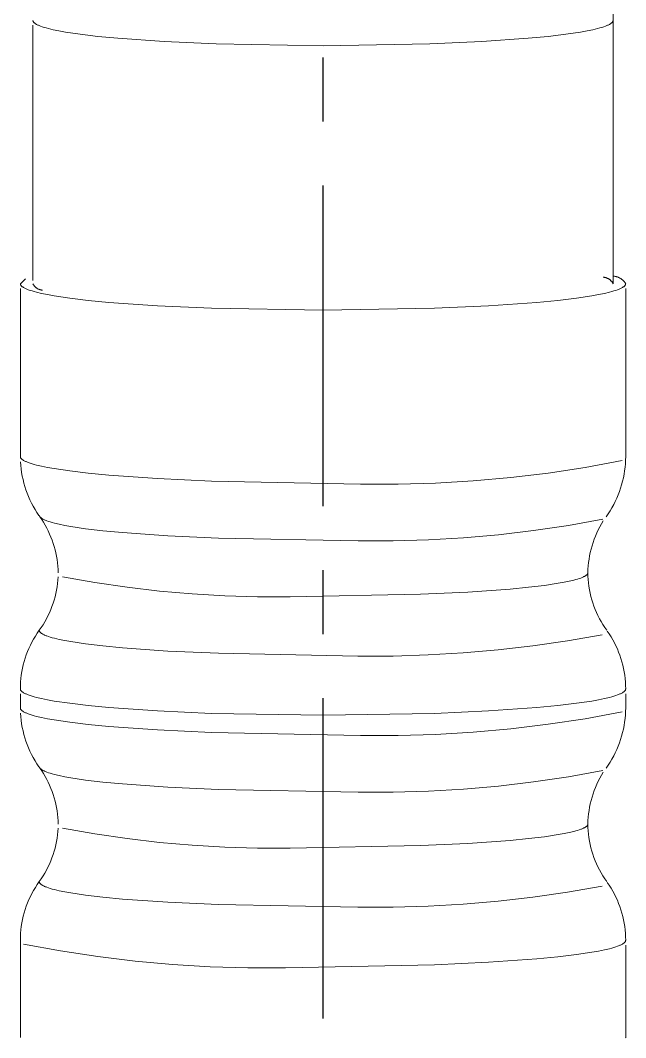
# Model space of a CAD drawing. Header units: millimetres. Extents: x 1261 to 1854, y -639 to -219.
# Drawn here: x 1703.71 to 1715.71, y -562.7 to -542.53 of the extents above; entities that cross this region are included whole.
import ezdxf

# ---------------------------------------------------------------- set-up
doc = ezdxf.new("R2010")
doc.units = ezdxf.units.MM
doc.header["$LTSCALE"] = 0.1
doc.linetypes.add('CENTERX2', pattern=[101.6, 63.5, -12.7, 12.7, -12.7])
doc.layers.get('0').update_dxf_attribs({"lineweight": 13})
doc.layers.add('CENTER', color=1, linetype='CENTERX2')

msp = doc.modelspace()

# ---------------------------------------------------------------- linework, layer by layer
for p, q in [((1715.437, -541.327), (1715.458, -542.535)), ((1703.958, -542.535), (1703.958, -542.541)), ((1703.958, -542.541), (1703.959, -542.547)), ((1703.959, -542.547), (1703.961, -542.552)), ((1703.961, -542.552), (1703.963, -542.558)), ((1703.963, -542.558), (1703.967, -542.563)), ((1703.967, -542.563), (1703.971, -542.569)), ((1703.971, -542.569), (1703.975, -542.575)), ((1715.44, -542.575), (1715.445, -542.569)), ((1715.445, -542.569), (1715.449, -542.563)), ((1715.449, -542.563), (1715.452, -542.558)), ((1715.452, -542.558), (1715.454, -542.552)), ((1715.454, -542.552), (1715.456, -542.547)), ((1715.456, -542.547), (1715.457, -542.541)), ((1715.457, -542.541), (1715.458, -542.535)), ((1715.458, -547.753), (1715.458, -542.535)), ((1703.958, -542.626), (1703.958, -547.689)), ((1703.975, -542.575), (1703.981, -542.58)), ((1703.981, -542.58), (1703.987, -542.586)), ((1703.987, -542.586), (1703.994, -542.592)), ((1703.994, -542.592), (1704.002, -542.598)), ((1704.002, -542.598), (1704.011, -542.603)), ((1704.011, -542.603), (1704.02, -542.609)), ((1704.02, -542.609), (1704.031, -542.615)), ((1704.031, -542.615), (1704.042, -542.621)), ((1704.042, -542.621), (1704.054, -542.627)), ((1704.054, -542.627), (1704.066, -542.632)), ((1704.066, -542.632), (1704.08, -542.638)), ((1704.08, -542.638), (1704.095, -542.644)), ((1704.095, -542.644), (1704.11, -542.65)), ((1704.11, -542.65), (1704.143, -542.662)), ((1704.143, -542.662), (1704.18, -542.673)), ((1704.18, -542.673), (1704.22, -542.685)), ((1704.22, -542.685), (1704.263, -542.697)), ((1704.263, -542.697), (1704.361, -542.72)), ((1704.361, -542.72), (1704.474, -542.743)), ((1704.474, -542.743), (1704.6, -542.766)), ((1704.6, -542.766), (1704.895, -542.81)), ((1714.52, -542.81), (1714.815, -542.766)), ((1714.815, -542.766), (1714.942, -542.743)), ((1714.942, -542.743), (1715.054, -542.72)), ((1715.054, -542.72), (1715.152, -542.697)), ((1715.152, -542.697), (1715.196, -542.685)), ((1715.196, -542.685), (1715.236, -542.673)), ((1715.236, -542.673), (1715.272, -542.662)), ((1715.272, -542.662), (1715.306, -542.65)), ((1715.306, -542.65), (1715.321, -542.644)), ((1715.321, -542.644), (1715.335, -542.638)), ((1715.335, -542.638), (1715.349, -542.632)), ((1715.349, -542.632), (1715.362, -542.627)), ((1715.362, -542.627), (1715.374, -542.621)), ((1715.374, -542.621), (1715.385, -542.615)), ((1715.385, -542.615), (1715.395, -542.609)), ((1715.395, -542.609), (1715.405, -542.603)), ((1715.405, -542.603), (1715.413, -542.598)), ((1715.413, -542.598), (1715.421, -542.592)), ((1715.421, -542.592), (1715.428, -542.586)), ((1715.428, -542.586), (1715.434, -542.58)), ((1715.434, -542.58), (1715.44, -542.575)), ((1704.895, -542.81), (1705.244, -542.851)), ((1705.244, -542.851), (1705.642, -542.89)), ((1705.642, -542.89), (1706.561, -542.955)), ((1706.561, -542.955), (1707.591, -543.001)), ((1711.824, -543.001), (1712.854, -542.955)), ((1712.854, -542.955), (1713.774, -542.89)), ((1713.774, -542.89), (1714.172, -542.851)), ((1714.172, -542.851), (1714.52, -542.81)), ((1707.591, -543.001), (1709.708, -543.037)), ((1709.708, -543.037), (1711.824, -543.001)), ((1715.468, -547.604), (1715.458, -547.604)), ((1715.478, -547.605), (1715.468, -547.604)), ((1715.488, -547.606), (1715.478, -547.605)), ((1715.498, -547.608), (1715.488, -547.606)), ((1715.508, -547.61), (1715.498, -547.608)), ((1715.518, -547.612), (1715.508, -547.61)), ((1715.528, -547.614), (1715.518, -547.612)), ((1715.537, -547.617), (1715.528, -547.614)), ((1703.808, -547.658), (1703.708, -547.753)), ((1703.708, -547.753), (1703.708, -547.759)), ((1703.708, -547.759), (1703.709, -547.765)), ((1703.709, -547.765), (1703.711, -547.771)), ((1703.711, -547.771), (1703.714, -547.776)), ((1703.714, -547.776), (1703.717, -547.782)), ((1703.717, -547.782), (1703.721, -547.788)), ((1703.721, -547.788), (1703.726, -547.794)), ((1703.726, -547.794), (1703.732, -547.8)), ((1703.732, -547.8), (1703.739, -547.806)), ((1703.739, -547.806), (1703.746, -547.812)), ((1703.746, -547.812), (1703.754, -547.818)), ((1703.961, -547.76), (1703.958, -547.753)), ((1703.965, -547.767), (1703.961, -547.76)), ((1703.97, -547.774), (1703.965, -547.767)), ((1703.974, -547.781), (1703.97, -547.774)), ((1703.979, -547.788), (1703.974, -547.781)), ((1703.984, -547.794), (1703.979, -547.788)), ((1703.989, -547.8), (1703.984, -547.794)), ((1703.994, -547.806), (1703.989, -547.8)), ((1704, -547.812), (1703.994, -547.806)), ((1704.005, -547.818), (1704, -547.812)), ((1715.265, -547.625), (1715.273, -547.625)), ((1715.273, -547.625), (1715.281, -547.626)), ((1715.281, -547.626), (1715.289, -547.628)), ((1715.289, -547.628), (1715.297, -547.629)), ((1715.297, -547.629), (1715.305, -547.631)), ((1715.305, -547.631), (1715.313, -547.633)), ((1715.313, -547.633), (1715.321, -547.635)), ((1715.321, -547.635), (1715.328, -547.638)), ((1715.328, -547.638), (1715.336, -547.641)), ((1715.336, -547.641), (1715.343, -547.644)), ((1715.343, -547.644), (1715.351, -547.647)), ((1715.351, -547.647), (1715.358, -547.651)), ((1715.358, -547.651), (1715.365, -547.655)), ((1715.365, -547.655), (1715.372, -547.659)), ((1715.372, -547.659), (1715.379, -547.663)), ((1715.379, -547.663), (1715.385, -547.668)), ((1715.385, -547.668), (1715.392, -547.673)), ((1715.392, -547.673), (1715.398, -547.678)), ((1715.398, -547.678), (1715.404, -547.683)), ((1715.404, -547.683), (1715.41, -547.688)), ((1715.41, -547.688), (1715.416, -547.694)), ((1715.416, -547.694), (1715.421, -547.7)), ((1715.421, -547.7), (1715.427, -547.706)), ((1715.427, -547.706), (1715.432, -547.712)), ((1715.432, -547.712), (1715.437, -547.719)), ((1715.437, -547.719), (1715.441, -547.725)), ((1715.441, -547.725), (1715.446, -547.732)), ((1715.446, -547.732), (1715.45, -547.739)), ((1715.45, -547.739), (1715.454, -547.746)), ((1715.454, -547.746), (1715.458, -547.753)), ((1715.547, -547.62), (1715.537, -547.617)), ((1715.557, -547.624), (1715.547, -547.62)), ((1715.566, -547.628), (1715.557, -547.624)), ((1715.575, -547.632), (1715.566, -547.628)), ((1715.584, -547.636), (1715.575, -547.632)), ((1715.593, -547.641), (1715.584, -547.636)), ((1715.602, -547.646), (1715.593, -547.641)), ((1715.611, -547.651), (1715.602, -547.646)), ((1715.619, -547.657), (1715.611, -547.651)), ((1715.627, -547.663), (1715.619, -547.657)), ((1715.635, -547.669), (1715.627, -547.663)), ((1715.643, -547.675), (1715.635, -547.669)), ((1715.651, -547.682), (1715.643, -547.675)), ((1715.658, -547.689), (1715.651, -547.682)), ((1715.665, -547.696), (1715.658, -547.689)), ((1715.661, -547.818), (1715.669, -547.812)), ((1715.672, -547.704), (1715.665, -547.696)), ((1715.669, -547.812), (1715.677, -547.806)), ((1715.679, -547.712), (1715.672, -547.704)), ((1715.677, -547.806), (1715.683, -547.8)), ((1715.685, -547.719), (1715.679, -547.712)), ((1715.683, -547.8), (1715.689, -547.794)), ((1715.691, -547.728), (1715.685, -547.719)), ((1715.689, -547.794), (1715.694, -547.788)), ((1715.697, -547.736), (1715.691, -547.728)), ((1715.694, -547.788), (1715.698, -547.782)), ((1715.702, -547.744), (1715.697, -547.736)), ((1715.698, -547.782), (1715.702, -547.776)), ((1715.708, -547.753), (1715.702, -547.744)), ((1715.702, -547.776), (1715.704, -547.771)), ((1715.704, -547.771), (1715.706, -547.765)), ((1715.706, -547.765), (1715.707, -547.759)), ((1715.707, -547.759), (1715.708, -547.753)), ((1703.708, -551.179), (1703.708, -547.85)), ((1703.754, -547.818), (1703.763, -547.824)), ((1703.763, -547.824), (1703.773, -547.83)), ((1703.773, -547.83), (1703.784, -547.836)), ((1703.784, -547.836), (1703.795, -547.842)), ((1703.795, -547.842), (1703.808, -547.848)), ((1703.808, -547.848), (1703.821, -547.854)), ((1703.821, -547.854), (1703.835, -547.86)), ((1703.835, -547.86), (1703.85, -547.867)), ((1703.85, -547.867), (1703.866, -547.873)), ((1703.866, -547.873), (1703.901, -547.885)), ((1703.901, -547.885), (1703.939, -547.897)), ((1703.939, -547.897), (1703.981, -547.909)), ((1703.981, -547.909), (1704.027, -547.921)), ((1704.011, -547.823), (1704.005, -547.818)), ((1704.017, -547.829), (1704.011, -547.823)), ((1704.024, -547.834), (1704.017, -547.829)), ((1704.03, -547.838), (1704.024, -547.834)), ((1704.027, -547.921), (1704.129, -547.946)), ((1704.037, -547.843), (1704.03, -547.838)), ((1704.043, -547.847), (1704.037, -547.843)), ((1704.05, -547.852), (1704.043, -547.847)), ((1704.057, -547.855), (1704.05, -547.852)), ((1704.065, -547.859), (1704.057, -547.855)), ((1704.072, -547.862), (1704.065, -547.859)), ((1704.079, -547.866), (1704.072, -547.862)), ((1704.087, -547.868), (1704.079, -547.866)), ((1704.095, -547.871), (1704.087, -547.868)), ((1704.102, -547.873), (1704.095, -547.871)), ((1704.11, -547.875), (1704.102, -547.873)), ((1704.118, -547.877), (1704.11, -547.875)), ((1704.126, -547.879), (1704.118, -547.877)), ((1704.134, -547.88), (1704.126, -547.879)), ((1704.129, -547.946), (1704.246, -547.97)), ((1704.142, -547.881), (1704.134, -547.88)), ((1704.15, -547.882), (1704.142, -547.881)), ((1704.246, -547.97), (1704.378, -547.993)), ((1704.378, -547.993), (1704.686, -548.039)), ((1714.73, -548.039), (1715.037, -547.993)), ((1715.037, -547.993), (1715.169, -547.97)), ((1715.169, -547.97), (1715.286, -547.946)), ((1715.286, -547.946), (1715.389, -547.921)), ((1715.389, -547.921), (1715.434, -547.909)), ((1715.434, -547.909), (1715.476, -547.897)), ((1715.476, -547.897), (1715.514, -547.885)), ((1715.514, -547.885), (1715.549, -547.873)), ((1715.549, -547.873), (1715.565, -547.867)), ((1715.565, -547.867), (1715.58, -547.86)), ((1715.58, -547.86), (1715.594, -547.854)), ((1715.594, -547.854), (1715.608, -547.848)), ((1715.608, -547.848), (1715.62, -547.842)), ((1715.62, -547.842), (1715.632, -547.836)), ((1715.632, -547.836), (1715.642, -547.83)), ((1715.642, -547.83), (1715.652, -547.824)), ((1715.652, -547.824), (1715.661, -547.818)), ((1715.708, -547.848), (1715.708, -551.179)), ((1704.686, -548.039), (1705.05, -548.083)), ((1705.05, -548.083), (1705.465, -548.123)), ((1705.465, -548.123), (1706.424, -548.191)), ((1706.424, -548.191), (1707.499, -548.239)), ((1711.916, -548.239), (1712.991, -548.191)), ((1712.991, -548.191), (1713.95, -548.123)), ((1713.95, -548.123), (1714.366, -548.083)), ((1714.366, -548.083), (1714.73, -548.039)), ((1707.499, -548.239), (1709.708, -548.276)), ((1709.708, -548.276), (1711.916, -548.239)), ((1703.708, -551.179), (1703.708, -551.185)), ((1703.708, -551.185), (1703.709, -551.19)), ((1703.709, -551.19), (1703.711, -551.196)), ((1703.711, -551.196), (1703.714, -551.202)), ((1703.714, -551.202), (1703.717, -551.208)), ((1703.717, -551.208), (1703.721, -551.214)), ((1703.721, -551.214), (1703.726, -551.22)), ((1703.726, -551.22), (1703.732, -551.226)), ((1703.732, -551.226), (1703.739, -551.232)), ((1703.739, -551.232), (1703.746, -551.238)), ((1703.746, -551.238), (1703.754, -551.244)), ((1703.754, -551.244), (1703.763, -551.25)), ((1715.706, -551.25), (1715.708, -551.179)), ((1703.71, -551.283), (1703.716, -551.354)), ((1703.716, -551.354), (1703.723, -551.425)), ((1703.723, -551.425), (1703.733, -551.495)), ((1703.763, -551.25), (1703.773, -551.256)), ((1703.773, -551.256), (1703.784, -551.262)), ((1703.784, -551.262), (1703.795, -551.268)), ((1703.795, -551.268), (1703.808, -551.274)), ((1703.808, -551.274), (1703.821, -551.28)), ((1703.821, -551.28), (1703.835, -551.286)), ((1703.835, -551.286), (1703.85, -551.292)), ((1703.85, -551.292), (1703.866, -551.298)), ((1703.866, -551.298), (1703.901, -551.311)), ((1703.901, -551.311), (1703.939, -551.323)), ((1703.939, -551.323), (1703.981, -551.335)), ((1703.981, -551.335), (1704.027, -551.347)), ((1704.027, -551.347), (1704.129, -551.371)), ((1704.129, -551.371), (1704.246, -551.395)), ((1704.246, -551.395), (1704.378, -551.419)), ((1704.378, -551.419), (1704.686, -551.465)), ((1714.169, -551.505), (1714.905, -551.393)), ((1714.905, -551.393), (1715.637, -551.259)), ((1715.687, -551.461), (1715.696, -551.391)), ((1715.696, -551.391), (1715.702, -551.32)), ((1715.702, -551.32), (1715.706, -551.25)), ((1703.733, -551.495), (1703.746, -551.565)), ((1703.746, -551.565), (1703.761, -551.635)), ((1703.761, -551.635), (1703.778, -551.704)), ((1704.686, -551.465), (1705.05, -551.508)), ((1705.05, -551.508), (1705.465, -551.549)), ((1705.465, -551.549), (1706.424, -551.617)), ((1706.424, -551.617), (1707.499, -551.665)), ((1712.686, -551.661), (1713.429, -551.594)), ((1713.429, -551.594), (1714.169, -551.505)), ((1715.647, -551.669), (1715.662, -551.6)), ((1715.662, -551.6), (1715.676, -551.531)), ((1715.676, -551.531), (1715.687, -551.461)), ((1703.778, -551.704), (1703.797, -551.772)), ((1703.797, -551.772), (1703.819, -551.84)), ((1703.819, -551.84), (1703.844, -551.907)), ((1707.499, -551.665), (1710.451, -551.726)), ((1710.451, -551.726), (1711.196, -551.727)), ((1711.196, -551.727), (1711.941, -551.705)), ((1711.941, -551.705), (1712.686, -551.661)), ((1715.585, -551.872), (1715.608, -551.805)), ((1715.608, -551.805), (1715.628, -551.737)), ((1715.628, -551.737), (1715.647, -551.669)), ((1703.844, -551.907), (1703.87, -551.972)), ((1703.87, -551.972), (1703.899, -552.037)), ((1703.899, -552.037), (1703.93, -552.101)), ((1715.502, -552.067), (1715.532, -552.003)), ((1715.532, -552.003), (1715.559, -551.938)), ((1715.559, -551.938), (1715.585, -551.872)), ((1703.93, -552.101), (1703.963, -552.164)), ((1703.963, -552.164), (1703.999, -552.226)), ((1703.999, -552.226), (1704.036, -552.286)), ((1715.4, -552.253), (1715.436, -552.193)), ((1715.436, -552.193), (1715.47, -552.131)), ((1715.47, -552.131), (1715.502, -552.067)), ((1704.036, -552.286), (1704.076, -552.345)), ((1704.083, -552.346), (1704.083, -552.34)), ((1704.084, -552.351), (1704.083, -552.346)), ((1704.086, -552.357), (1704.084, -552.351)), ((1704.088, -552.362), (1704.086, -552.357)), ((1704.091, -552.368), (1704.088, -552.362)), ((1704.095, -552.373), (1704.091, -552.368)), ((1704.094, -552.371), (1704.131, -552.425)), ((1704.1, -552.379), (1704.095, -552.373)), ((1704.105, -552.384), (1704.1, -552.379)), ((1704.112, -552.39), (1704.105, -552.384)), ((1704.119, -552.396), (1704.112, -552.39)), ((1704.126, -552.401), (1704.119, -552.396)), ((1704.135, -552.407), (1704.126, -552.401)), ((1704.131, -552.425), (1704.167, -552.481)), ((1704.144, -552.412), (1704.135, -552.407)), ((1704.154, -552.418), (1704.144, -552.412)), ((1704.165, -552.424), (1704.154, -552.418)), ((1704.177, -552.43), (1704.165, -552.424)), ((1704.189, -552.435), (1704.177, -552.43)), ((1704.202, -552.441), (1704.189, -552.435)), ((1704.217, -552.447), (1704.202, -552.441)), ((1704.232, -552.452), (1704.217, -552.447)), ((1704.264, -552.464), (1704.232, -552.452)), ((1715.257, -552.42), (1714.572, -552.544)), ((1715.322, -552.371), (1715.362, -552.313)), ((1715.362, -552.313), (1715.4, -552.253)), ((1704.167, -552.481), (1704.2, -552.538)), ((1704.2, -552.538), (1704.232, -552.596)), ((1704.232, -552.596), (1704.261, -552.654)), ((1704.261, -552.654), (1704.289, -552.714)), ((1704.3, -552.475), (1704.264, -552.464)), ((1704.339, -552.487), (1704.3, -552.475)), ((1704.382, -552.498), (1704.339, -552.487)), ((1704.478, -552.521), (1704.382, -552.498)), ((1704.587, -552.543), (1704.478, -552.521)), ((1704.711, -552.565), (1704.587, -552.543)), ((1705, -552.609), (1704.711, -552.565)), ((1705.341, -552.649), (1705, -552.609)), ((1705.73, -552.687), (1705.341, -552.649)), ((1713.883, -552.647), (1713.19, -552.729)), ((1714.572, -552.544), (1713.883, -552.647)), ((1715.136, -552.693), (1715.165, -552.632)), ((1715.165, -552.632), (1715.196, -552.572)), ((1715.196, -552.572), (1715.23, -552.512)), ((1715.23, -552.512), (1715.265, -552.455)), ((1704.289, -552.714), (1704.315, -552.775)), ((1704.315, -552.775), (1704.338, -552.836)), ((1704.338, -552.836), (1704.36, -552.899)), ((1706.63, -552.751), (1705.73, -552.687)), ((1707.637, -552.796), (1706.63, -552.751)), ((1710.403, -552.852), (1707.637, -552.796)), ((1711.101, -552.852), (1710.403, -552.852)), ((1711.798, -552.832), (1711.101, -552.852)), ((1712.495, -552.791), (1711.798, -552.832)), ((1713.19, -552.729), (1712.495, -552.791)), ((1715.061, -552.882), (1715.084, -552.818)), ((1715.084, -552.818), (1715.109, -552.755)), ((1715.109, -552.755), (1715.136, -552.693)), ((1704.36, -552.899), (1704.379, -552.962)), ((1704.379, -552.962), (1704.397, -553.025)), ((1704.397, -553.025), (1704.412, -553.089)), ((1715.006, -553.078), (1715.022, -553.012)), ((1715.022, -553.012), (1715.041, -552.947)), ((1715.041, -552.947), (1715.061, -552.882)), ((1704.412, -553.089), (1704.425, -553.154)), ((1704.425, -553.154), (1704.436, -553.219)), ((1704.436, -553.219), (1704.445, -553.284)), ((1714.972, -553.278), (1714.981, -553.211)), ((1714.981, -553.211), (1714.992, -553.144)), ((1714.992, -553.144), (1715.006, -553.078)), ((1704.445, -553.284), (1704.451, -553.35)), ((1704.451, -553.35), (1704.455, -553.416)), ((1704.455, -553.416), (1704.458, -553.482)), ((1714.958, -553.481), (1714.96, -553.413)), ((1714.96, -553.413), (1714.965, -553.346)), ((1714.965, -553.346), (1714.972, -553.278)), ((1704.451, -553.627), (1704.444, -553.694)), ((1704.455, -553.56), (1704.451, -553.627)), ((1705.183, -553.676), (1704.545, -553.565)), ((1714.589, -553.65), (1714.487, -553.671)), ((1714.679, -553.628), (1714.589, -553.65)), ((1714.718, -553.618), (1714.679, -553.628)), ((1714.755, -553.607), (1714.718, -553.618)), ((1714.789, -553.597), (1714.755, -553.607)), ((1714.819, -553.586), (1714.789, -553.597)), ((1714.833, -553.581), (1714.819, -553.586)), ((1714.846, -553.575), (1714.833, -553.581)), ((1714.858, -553.57), (1714.846, -553.575)), ((1714.87, -553.565), (1714.858, -553.57)), ((1714.881, -553.559), (1714.87, -553.565)), ((1714.891, -553.554), (1714.881, -553.559)), ((1714.901, -553.549), (1714.891, -553.554)), ((1714.909, -553.543), (1714.901, -553.549)), ((1714.917, -553.538), (1714.909, -553.543)), ((1714.924, -553.533), (1714.917, -553.538)), ((1714.931, -553.528), (1714.924, -553.533)), ((1714.937, -553.522), (1714.931, -553.528)), ((1714.942, -553.517), (1714.937, -553.522)), ((1714.946, -553.512), (1714.942, -553.517)), ((1714.95, -553.507), (1714.946, -553.512)), ((1714.953, -553.502), (1714.95, -553.507)), ((1714.955, -553.497), (1714.953, -553.502)), ((1714.957, -553.491), (1714.955, -553.497)), ((1714.958, -553.481), (1714.957, -553.486)), ((1714.957, -553.486), (1714.957, -553.491)), ((1714.96, -553.549), (1714.958, -553.481)), ((1714.964, -553.617), (1714.96, -553.549)), ((1714.97, -553.684), (1714.964, -553.617)), ((1704.424, -553.826), (1704.41, -553.892)), ((1704.435, -553.76), (1704.424, -553.826)), ((1704.444, -553.694), (1704.435, -553.76)), ((1705.825, -553.769), (1705.183, -553.676)), ((1706.469, -553.844), (1705.825, -553.769)), ((1707.116, -553.9), (1706.469, -553.844)), ((1712.581, -553.864), (1711.64, -553.907)), ((1713.42, -553.805), (1712.581, -553.864)), ((1713.784, -553.77), (1713.42, -553.805)), ((1714.102, -553.732), (1713.784, -553.77)), ((1714.371, -553.691), (1714.102, -553.732)), ((1714.487, -553.671), (1714.371, -553.691)), ((1714.979, -553.751), (1714.97, -553.684)), ((1714.99, -553.818), (1714.979, -553.751)), ((1715.004, -553.885), (1714.99, -553.818)), ((1704.377, -554.022), (1704.357, -554.086)), ((1704.395, -553.958), (1704.377, -554.022)), ((1704.41, -553.892), (1704.395, -553.958)), ((1707.764, -553.938), (1707.116, -553.9)), ((1708.412, -553.957), (1707.764, -553.938)), ((1709.06, -553.957), (1708.412, -553.957)), ((1711.64, -553.907), (1709.06, -553.957)), ((1715.019, -553.951), (1715.004, -553.885)), ((1715.037, -554.016), (1715.019, -553.951)), ((1715.057, -554.081), (1715.037, -554.016)), ((1704.31, -554.212), (1704.284, -554.274)), ((1704.334, -554.15), (1704.31, -554.212)), ((1704.357, -554.086), (1704.334, -554.15)), ((1715.079, -554.145), (1715.057, -554.081)), ((1715.104, -554.208), (1715.079, -554.145)), ((1715.13, -554.27), (1715.104, -554.208)), ((1704.192, -554.453), (1704.157, -554.511)), ((1704.225, -554.394), (1704.192, -554.453)), ((1704.255, -554.335), (1704.225, -554.394)), ((1704.284, -554.274), (1704.255, -554.335)), ((1715.159, -554.332), (1715.13, -554.27)), ((1715.19, -554.392), (1715.159, -554.332)), ((1715.222, -554.451), (1715.19, -554.392)), ((1715.257, -554.51), (1715.222, -554.451)), ((1704.043, -554.679), (1704.083, -554.622)), ((1704.121, -554.567), (1704.083, -554.622)), ((1704.083, -554.622), (1704.083, -554.628)), ((1704.083, -554.628), (1704.084, -554.633)), ((1704.084, -554.633), (1704.086, -554.639)), ((1704.086, -554.639), (1704.088, -554.644)), ((1704.088, -554.644), (1704.091, -554.65)), ((1704.091, -554.65), (1704.095, -554.655)), ((1704.095, -554.655), (1704.1, -554.661)), ((1704.1, -554.661), (1704.105, -554.666)), ((1704.105, -554.666), (1704.112, -554.672)), ((1704.157, -554.511), (1704.121, -554.567)), ((1715.294, -554.567), (1715.257, -554.51)), ((1715.333, -554.622), (1715.294, -554.567)), ((1715.344, -554.637), (1715.382, -554.694)), ((1703.906, -554.918), (1703.938, -554.856)), ((1703.938, -554.856), (1703.971, -554.796)), ((1703.971, -554.796), (1704.006, -554.737)), ((1704.006, -554.737), (1704.043, -554.679)), ((1704.112, -554.672), (1704.119, -554.677)), ((1704.119, -554.677), (1704.126, -554.683)), ((1704.126, -554.683), (1704.135, -554.689)), ((1704.135, -554.689), (1704.144, -554.694)), ((1704.144, -554.694), (1704.154, -554.7)), ((1704.154, -554.7), (1704.165, -554.706)), ((1704.165, -554.706), (1704.177, -554.711)), ((1704.177, -554.711), (1704.189, -554.717)), ((1704.189, -554.717), (1704.202, -554.723)), ((1704.202, -554.723), (1704.217, -554.729)), ((1704.217, -554.729), (1704.232, -554.734)), ((1704.232, -554.734), (1704.264, -554.746)), ((1704.264, -554.746), (1704.3, -554.757)), ((1704.3, -554.757), (1704.339, -554.769)), ((1704.339, -554.769), (1704.382, -554.78)), ((1704.382, -554.78), (1704.478, -554.803)), ((1704.478, -554.803), (1704.587, -554.825)), ((1704.587, -554.825), (1704.711, -554.847)), ((1704.711, -554.847), (1705, -554.891)), ((1713.868, -554.931), (1714.555, -554.831)), ((1714.555, -554.831), (1715.239, -554.711)), ((1715.382, -554.694), (1715.418, -554.751)), ((1715.418, -554.751), (1715.452, -554.81)), ((1715.452, -554.81), (1715.485, -554.869)), ((1715.485, -554.869), (1715.515, -554.93)), ((1703.826, -555.108), (1703.851, -555.044)), ((1703.851, -555.044), (1703.877, -554.98)), ((1703.877, -554.98), (1703.906, -554.918)), ((1705, -554.891), (1705.341, -554.931)), ((1705.341, -554.931), (1705.73, -554.969)), ((1705.73, -554.969), (1706.63, -555.033)), ((1706.63, -555.033), (1707.637, -555.078)), ((1711.791, -555.111), (1712.485, -555.071)), ((1712.485, -555.071), (1713.178, -555.011)), ((1713.178, -555.011), (1713.868, -554.931)), ((1715.515, -554.93), (1715.543, -554.992)), ((1715.543, -554.992), (1715.569, -555.055)), ((1715.569, -555.055), (1715.593, -555.118)), ((1703.766, -555.306), (1703.784, -555.239)), ((1703.784, -555.239), (1703.804, -555.173)), ((1703.804, -555.173), (1703.826, -555.108)), ((1707.637, -555.078), (1710.401, -555.132)), ((1710.401, -555.132), (1711.096, -555.132)), ((1711.096, -555.132), (1711.791, -555.111)), ((1715.593, -555.118), (1715.614, -555.182)), ((1715.614, -555.182), (1715.634, -555.247)), ((1715.634, -555.247), (1715.651, -555.313)), ((1703.727, -555.509), (1703.738, -555.441)), ((1703.738, -555.441), (1703.751, -555.373)), ((1703.751, -555.373), (1703.766, -555.306)), ((1715.651, -555.313), (1715.666, -555.379)), ((1715.666, -555.379), (1715.679, -555.446)), ((1715.679, -555.446), (1715.689, -555.513)), ((1703.709, -555.715), (1703.712, -555.646)), ((1703.712, -555.646), (1703.718, -555.577)), ((1703.718, -555.577), (1703.727, -555.509)), ((1715.689, -555.513), (1715.697, -555.58)), ((1715.697, -555.58), (1715.703, -555.648)), ((1715.703, -555.648), (1715.707, -555.716)), ((1703.708, -555.784), (1703.709, -555.715)), ((1703.708, -555.784), (1703.708, -555.79)), ((1703.708, -555.79), (1703.709, -555.795)), ((1703.708, -556.16), (1703.708, -555.879)), ((1703.709, -555.795), (1703.711, -555.801)), ((1703.711, -555.801), (1703.714, -555.807)), ((1703.714, -555.807), (1703.717, -555.813)), ((1703.717, -555.813), (1703.721, -555.819)), ((1703.721, -555.819), (1703.726, -555.825)), ((1703.726, -555.825), (1703.732, -555.831)), ((1703.732, -555.831), (1703.739, -555.837)), ((1703.739, -555.837), (1703.746, -555.843)), ((1703.746, -555.843), (1703.754, -555.849)), ((1703.754, -555.849), (1703.763, -555.855)), ((1703.763, -555.855), (1703.773, -555.861)), ((1703.773, -555.861), (1703.784, -555.867)), ((1703.784, -555.867), (1703.795, -555.873)), ((1703.795, -555.873), (1703.808, -555.879)), ((1703.808, -555.879), (1703.821, -555.885)), ((1715.594, -555.885), (1715.608, -555.879)), ((1715.608, -555.879), (1715.62, -555.873)), ((1715.62, -555.873), (1715.632, -555.867)), ((1715.632, -555.867), (1715.642, -555.861)), ((1715.642, -555.861), (1715.652, -555.855)), ((1715.652, -555.855), (1715.661, -555.849)), ((1715.661, -555.849), (1715.669, -555.843)), ((1715.669, -555.843), (1715.677, -555.837)), ((1715.677, -555.837), (1715.683, -555.831)), ((1715.683, -555.831), (1715.689, -555.825)), ((1715.689, -555.825), (1715.694, -555.819)), ((1715.694, -555.819), (1715.698, -555.813)), ((1715.698, -555.813), (1715.702, -555.807)), ((1715.702, -555.807), (1715.704, -555.801)), ((1715.704, -555.801), (1715.706, -555.795)), ((1715.706, -555.795), (1715.707, -555.79)), ((1715.707, -555.716), (1715.708, -555.784)), ((1715.707, -555.79), (1715.708, -555.784)), ((1715.708, -555.879), (1715.708, -556.16)), ((1703.821, -555.885), (1703.835, -555.891)), ((1703.835, -555.891), (1703.85, -555.897)), ((1703.85, -555.897), (1703.866, -555.903)), ((1703.866, -555.903), (1703.901, -555.915)), ((1703.901, -555.915), (1703.939, -555.928)), ((1703.939, -555.928), (1703.981, -555.94)), ((1703.981, -555.94), (1704.027, -555.952)), ((1704.027, -555.952), (1704.129, -555.976)), ((1704.129, -555.976), (1704.246, -556)), ((1704.246, -556), (1704.378, -556.024)), ((1704.378, -556.024), (1704.686, -556.07)), ((1704.686, -556.07), (1705.05, -556.113)), ((1714.366, -556.113), (1714.73, -556.07)), ((1714.73, -556.07), (1715.037, -556.024)), ((1715.037, -556.024), (1715.169, -556)), ((1715.169, -556), (1715.286, -555.976)), ((1715.286, -555.976), (1715.389, -555.952)), ((1715.389, -555.952), (1715.434, -555.94)), ((1715.434, -555.94), (1715.476, -555.928)), ((1715.476, -555.928), (1715.514, -555.915)), ((1715.514, -555.915), (1715.549, -555.903)), ((1715.549, -555.903), (1715.565, -555.897)), ((1715.565, -555.897), (1715.58, -555.891)), ((1715.58, -555.891), (1715.594, -555.885)), ((1703.708, -556.16), (1703.708, -556.166)), ((1703.708, -556.166), (1703.709, -556.171)), ((1703.709, -556.171), (1703.711, -556.177)), ((1703.71, -556.264), (1703.716, -556.335)), ((1703.711, -556.177), (1703.714, -556.183)), ((1703.714, -556.183), (1703.717, -556.189)), ((1703.717, -556.189), (1703.721, -556.195)), ((1703.721, -556.195), (1703.726, -556.201)), ((1703.726, -556.201), (1703.732, -556.207)), ((1703.732, -556.207), (1703.739, -556.213)), ((1703.739, -556.213), (1703.746, -556.219)), ((1703.746, -556.219), (1703.754, -556.225)), ((1703.754, -556.225), (1703.763, -556.231)), ((1703.763, -556.231), (1703.773, -556.237)), ((1703.773, -556.237), (1703.784, -556.243)), ((1703.784, -556.243), (1703.795, -556.249)), ((1703.795, -556.249), (1703.808, -556.255)), ((1703.808, -556.255), (1703.821, -556.261)), ((1703.821, -556.261), (1703.835, -556.267)), ((1703.835, -556.267), (1703.85, -556.273)), ((1703.85, -556.273), (1703.866, -556.279)), ((1703.866, -556.279), (1703.901, -556.291)), ((1705.05, -556.113), (1705.465, -556.153)), ((1705.465, -556.153), (1706.424, -556.221)), ((1706.424, -556.221), (1707.499, -556.27)), ((1707.499, -556.27), (1709.708, -556.307)), ((1709.708, -556.307), (1711.916, -556.27)), ((1711.916, -556.27), (1712.991, -556.221)), ((1712.991, -556.221), (1713.95, -556.153)), ((1713.95, -556.153), (1714.366, -556.113)), ((1714.905, -556.374), (1715.637, -556.24)), ((1715.702, -556.301), (1715.706, -556.231)), ((1715.706, -556.231), (1715.708, -556.16)), ((1703.716, -556.335), (1703.723, -556.406)), ((1703.723, -556.406), (1703.733, -556.476)), ((1703.733, -556.476), (1703.746, -556.546)), ((1703.901, -556.291), (1703.939, -556.304)), ((1703.939, -556.304), (1703.981, -556.316)), ((1703.981, -556.316), (1704.027, -556.328)), ((1704.027, -556.328), (1704.129, -556.352)), ((1704.129, -556.352), (1704.246, -556.376)), ((1704.246, -556.376), (1704.378, -556.4)), ((1704.378, -556.4), (1704.686, -556.446)), ((1704.686, -556.446), (1705.05, -556.489)), ((1713.429, -556.575), (1714.169, -556.486)), ((1714.169, -556.486), (1714.905, -556.374)), ((1715.676, -556.512), (1715.687, -556.442)), ((1715.687, -556.442), (1715.696, -556.372)), ((1715.696, -556.372), (1715.702, -556.301)), ((1703.746, -556.546), (1703.761, -556.616)), ((1703.761, -556.616), (1703.778, -556.685)), ((1703.778, -556.685), (1703.797, -556.753)), ((1705.05, -556.489), (1705.465, -556.53)), ((1705.465, -556.53), (1706.424, -556.597)), ((1706.424, -556.597), (1707.499, -556.646)), ((1707.499, -556.646), (1710.451, -556.706)), ((1711.196, -556.708), (1711.941, -556.686)), ((1711.941, -556.686), (1712.686, -556.642)), ((1712.686, -556.642), (1713.429, -556.575)), ((1715.628, -556.718), (1715.647, -556.65)), ((1715.647, -556.65), (1715.662, -556.581)), ((1715.662, -556.581), (1715.676, -556.512)), ((1703.797, -556.753), (1703.819, -556.821)), ((1703.819, -556.821), (1703.844, -556.887)), ((1703.844, -556.887), (1703.87, -556.953)), ((1710.451, -556.706), (1711.196, -556.708)), ((1715.559, -556.919), (1715.585, -556.853)), ((1715.585, -556.853), (1715.608, -556.786)), ((1715.608, -556.786), (1715.628, -556.718)), ((1703.87, -556.953), (1703.899, -557.018)), ((1703.899, -557.018), (1703.93, -557.082)), ((1703.93, -557.082), (1703.963, -557.145)), ((1715.47, -557.112), (1715.502, -557.048)), ((1715.502, -557.048), (1715.532, -556.984)), ((1715.532, -556.984), (1715.559, -556.919)), ((1703.963, -557.145), (1703.999, -557.207)), ((1703.999, -557.207), (1704.036, -557.267)), ((1704.036, -557.267), (1704.076, -557.326)), ((1715.362, -557.294), (1715.4, -557.234)), ((1715.4, -557.234), (1715.436, -557.174)), ((1715.436, -557.174), (1715.47, -557.112)), ((1704.083, -557.327), (1704.083, -557.321)), ((1704.084, -557.332), (1704.083, -557.327)), ((1704.086, -557.338), (1704.084, -557.332)), ((1704.088, -557.343), (1704.086, -557.338)), ((1704.091, -557.349), (1704.088, -557.343)), ((1704.095, -557.354), (1704.091, -557.349)), ((1704.094, -557.352), (1704.131, -557.406)), ((1704.1, -557.36), (1704.095, -557.354)), ((1704.105, -557.365), (1704.1, -557.36)), ((1704.112, -557.371), (1704.105, -557.365)), ((1704.119, -557.377), (1704.112, -557.371)), ((1704.126, -557.382), (1704.119, -557.377)), ((1704.135, -557.388), (1704.126, -557.382)), ((1704.131, -557.406), (1704.167, -557.462)), ((1704.144, -557.393), (1704.135, -557.388)), ((1704.154, -557.399), (1704.144, -557.393)), ((1704.165, -557.405), (1704.154, -557.399)), ((1704.177, -557.41), (1704.165, -557.405)), ((1704.167, -557.462), (1704.2, -557.519)), ((1704.189, -557.416), (1704.177, -557.41)), ((1704.202, -557.422), (1704.189, -557.416)), ((1704.217, -557.428), (1704.202, -557.422)), ((1704.232, -557.433), (1704.217, -557.428)), ((1704.264, -557.445), (1704.232, -557.433)), ((1704.3, -557.456), (1704.264, -557.445)), ((1704.339, -557.468), (1704.3, -557.456)), ((1704.382, -557.479), (1704.339, -557.468)), ((1704.478, -557.502), (1704.382, -557.479)), ((1715.257, -557.401), (1714.572, -557.525)), ((1715.196, -557.552), (1715.23, -557.493)), ((1715.23, -557.493), (1715.265, -557.436)), ((1715.322, -557.352), (1715.362, -557.294)), ((1704.2, -557.519), (1704.232, -557.577)), ((1704.232, -557.577), (1704.261, -557.635)), ((1704.261, -557.635), (1704.289, -557.695)), ((1704.289, -557.695), (1704.315, -557.756)), ((1704.587, -557.524), (1704.478, -557.502)), ((1704.711, -557.546), (1704.587, -557.524)), ((1705, -557.59), (1704.711, -557.546)), ((1705.341, -557.63), (1705, -557.59)), ((1705.73, -557.668), (1705.341, -557.63)), ((1706.63, -557.732), (1705.73, -557.668)), ((1713.883, -557.628), (1713.19, -557.71)), ((1714.572, -557.525), (1713.883, -557.628)), ((1715.109, -557.736), (1715.136, -557.674)), ((1715.136, -557.674), (1715.165, -557.613)), ((1715.165, -557.613), (1715.196, -557.552)), ((1704.315, -557.756), (1704.338, -557.817)), ((1704.338, -557.817), (1704.36, -557.88)), ((1704.36, -557.88), (1704.379, -557.943)), ((1707.637, -557.777), (1706.63, -557.732)), ((1710.403, -557.833), (1707.637, -557.777)), ((1711.101, -557.833), (1710.403, -557.833)), ((1711.798, -557.813), (1711.101, -557.833)), ((1712.495, -557.772), (1711.798, -557.813)), ((1713.19, -557.71), (1712.495, -557.772)), ((1715.041, -557.928), (1715.061, -557.863)), ((1715.061, -557.863), (1715.084, -557.799)), ((1715.084, -557.799), (1715.109, -557.736)), ((1704.379, -557.943), (1704.397, -558.006)), ((1704.397, -558.006), (1704.412, -558.07)), ((1704.412, -558.07), (1704.425, -558.135)), ((1714.992, -558.125), (1715.006, -558.059)), ((1715.006, -558.059), (1715.022, -557.993)), ((1715.022, -557.993), (1715.041, -557.928)), ((1704.425, -558.135), (1704.436, -558.2)), ((1704.436, -558.2), (1704.445, -558.265)), ((1704.445, -558.265), (1704.451, -558.331)), ((1714.965, -558.327), (1714.972, -558.259)), ((1714.972, -558.259), (1714.981, -558.192)), ((1714.981, -558.192), (1714.992, -558.125)), ((1704.451, -558.331), (1704.455, -558.397)), ((1704.455, -558.397), (1704.458, -558.463)), ((1714.942, -558.498), (1714.937, -558.503)), ((1714.946, -558.493), (1714.942, -558.498)), ((1714.95, -558.488), (1714.946, -558.493)), ((1714.953, -558.483), (1714.95, -558.488)), ((1714.955, -558.478), (1714.953, -558.483)), ((1714.957, -558.472), (1714.955, -558.478)), ((1714.958, -558.462), (1714.957, -558.467)), ((1714.957, -558.467), (1714.957, -558.472)), ((1714.958, -558.462), (1714.96, -558.394)), ((1714.96, -558.53), (1714.958, -558.462)), ((1714.96, -558.394), (1714.965, -558.327)), ((1704.444, -558.675), (1704.435, -558.741)), ((1704.451, -558.608), (1704.444, -558.675)), ((1704.455, -558.541), (1704.451, -558.608)), ((1705.183, -558.657), (1704.545, -558.546)), ((1705.825, -558.75), (1705.183, -558.657)), ((1714.371, -558.672), (1714.102, -558.713)), ((1714.487, -558.652), (1714.371, -558.672)), ((1714.589, -558.631), (1714.487, -558.652)), ((1714.679, -558.609), (1714.589, -558.631)), ((1714.718, -558.599), (1714.679, -558.609)), ((1714.755, -558.588), (1714.718, -558.599)), ((1714.789, -558.577), (1714.755, -558.588)), ((1714.819, -558.567), (1714.789, -558.577)), ((1714.833, -558.561), (1714.819, -558.567)), ((1714.846, -558.556), (1714.833, -558.561)), ((1714.858, -558.551), (1714.846, -558.556)), ((1714.87, -558.546), (1714.858, -558.551)), ((1714.881, -558.54), (1714.87, -558.546)), ((1714.891, -558.535), (1714.881, -558.54)), ((1714.901, -558.53), (1714.891, -558.535)), ((1714.909, -558.524), (1714.901, -558.53)), ((1714.917, -558.519), (1714.909, -558.524)), ((1714.924, -558.514), (1714.917, -558.519)), ((1714.931, -558.509), (1714.924, -558.514)), ((1714.937, -558.503), (1714.931, -558.509)), ((1714.964, -558.598), (1714.96, -558.53)), ((1714.97, -558.665), (1714.964, -558.598)), ((1714.979, -558.732), (1714.97, -558.665)), ((1704.41, -558.873), (1704.395, -558.939)), ((1704.424, -558.807), (1704.41, -558.873)), ((1704.435, -558.741), (1704.424, -558.807)), ((1706.469, -558.825), (1705.825, -558.75)), ((1707.116, -558.881), (1706.469, -558.825)), ((1707.764, -558.919), (1707.116, -558.881)), ((1711.64, -558.888), (1709.06, -558.938)), ((1712.581, -558.845), (1711.64, -558.888)), ((1713.42, -558.786), (1712.581, -558.845)), ((1713.784, -558.751), (1713.42, -558.786)), ((1714.102, -558.713), (1713.784, -558.751)), ((1714.99, -558.799), (1714.979, -558.732)), ((1715.004, -558.866), (1714.99, -558.799)), ((1715.019, -558.932), (1715.004, -558.866)), ((1704.357, -559.067), (1704.334, -559.131)), ((1704.377, -559.003), (1704.357, -559.067)), ((1704.395, -558.939), (1704.377, -559.003)), ((1708.412, -558.938), (1707.764, -558.919)), ((1709.06, -558.938), (1708.412, -558.938)), ((1715.037, -558.997), (1715.019, -558.932)), ((1715.057, -559.062), (1715.037, -558.997)), ((1715.079, -559.126), (1715.057, -559.062)), ((1704.284, -559.255), (1704.255, -559.316)), ((1704.31, -559.193), (1704.284, -559.255)), ((1704.334, -559.131), (1704.31, -559.193)), ((1715.104, -559.189), (1715.079, -559.126)), ((1715.13, -559.251), (1715.104, -559.189)), ((1715.159, -559.313), (1715.13, -559.251)), ((1704.157, -559.492), (1704.121, -559.548)), ((1704.192, -559.434), (1704.157, -559.492)), ((1704.225, -559.375), (1704.192, -559.434)), ((1704.255, -559.316), (1704.225, -559.375)), ((1715.19, -559.373), (1715.159, -559.313)), ((1715.222, -559.432), (1715.19, -559.373)), ((1715.257, -559.491), (1715.222, -559.432)), ((1715.294, -559.548), (1715.257, -559.491)), ((1704.006, -559.718), (1704.043, -559.66)), ((1704.043, -559.66), (1704.083, -559.603)), ((1704.121, -559.548), (1704.083, -559.603)), ((1704.083, -559.603), (1704.083, -559.609)), ((1704.083, -559.609), (1704.084, -559.614)), ((1704.084, -559.614), (1704.086, -559.62)), ((1704.086, -559.62), (1704.088, -559.625)), ((1704.088, -559.625), (1704.091, -559.631)), ((1704.091, -559.631), (1704.095, -559.636)), ((1704.095, -559.636), (1704.1, -559.642)), ((1704.1, -559.642), (1704.105, -559.647)), ((1704.105, -559.647), (1704.112, -559.653)), ((1704.112, -559.653), (1704.119, -559.658)), ((1704.119, -559.658), (1704.126, -559.664)), ((1704.126, -559.664), (1704.135, -559.67)), ((1704.135, -559.67), (1704.144, -559.675)), ((1704.144, -559.675), (1704.154, -559.681)), ((1704.154, -559.681), (1704.165, -559.687)), ((1704.165, -559.687), (1704.177, -559.692)), ((1704.177, -559.692), (1704.189, -559.698)), ((1704.189, -559.698), (1704.202, -559.704)), ((1704.202, -559.704), (1704.217, -559.71)), ((1704.217, -559.71), (1704.232, -559.715)), ((1714.555, -559.812), (1715.239, -559.692)), ((1715.333, -559.603), (1715.294, -559.548)), ((1715.344, -559.618), (1715.382, -559.675)), ((1715.382, -559.675), (1715.418, -559.732)), ((1703.877, -559.961), (1703.906, -559.899)), ((1703.906, -559.899), (1703.938, -559.837)), ((1703.938, -559.837), (1703.971, -559.777)), ((1703.971, -559.777), (1704.006, -559.718)), ((1704.232, -559.715), (1704.264, -559.727)), ((1704.264, -559.727), (1704.3, -559.738)), ((1704.3, -559.738), (1704.339, -559.75)), ((1704.339, -559.75), (1704.382, -559.761)), ((1704.382, -559.761), (1704.478, -559.784)), ((1704.478, -559.784), (1704.587, -559.806)), ((1704.587, -559.806), (1704.711, -559.828)), ((1704.711, -559.828), (1705, -559.871)), ((1705, -559.871), (1705.341, -559.912)), ((1705.341, -559.912), (1705.73, -559.95)), ((1713.178, -559.992), (1713.868, -559.912)), ((1713.868, -559.912), (1714.555, -559.812)), ((1715.418, -559.732), (1715.452, -559.79)), ((1715.452, -559.79), (1715.485, -559.85)), ((1715.485, -559.85), (1715.515, -559.911)), ((1715.515, -559.911), (1715.543, -559.973)), ((1703.804, -560.154), (1703.826, -560.089)), ((1703.826, -560.089), (1703.851, -560.025)), ((1703.851, -560.025), (1703.877, -559.961)), ((1705.73, -559.95), (1706.63, -560.014)), ((1706.63, -560.014), (1707.637, -560.059)), ((1707.637, -560.059), (1710.401, -560.113)), ((1710.401, -560.113), (1711.096, -560.113)), ((1711.096, -560.113), (1711.791, -560.092)), ((1711.791, -560.092), (1712.485, -560.052)), ((1712.485, -560.052), (1713.178, -559.992)), ((1715.543, -559.973), (1715.569, -560.035)), ((1715.569, -560.035), (1715.593, -560.099)), ((1715.593, -560.099), (1715.614, -560.163)), ((1703.751, -560.354), (1703.766, -560.287)), ((1703.766, -560.287), (1703.784, -560.22)), ((1703.784, -560.22), (1703.804, -560.154)), ((1715.614, -560.163), (1715.634, -560.228)), ((1715.634, -560.228), (1715.651, -560.294)), ((1715.651, -560.294), (1715.666, -560.36)), ((1703.718, -560.558), (1703.727, -560.49)), ((1703.727, -560.49), (1703.738, -560.422)), ((1703.738, -560.422), (1703.751, -560.354)), ((1715.666, -560.36), (1715.679, -560.427)), ((1715.679, -560.427), (1715.689, -560.494)), ((1715.689, -560.494), (1715.697, -560.561)), ((1703.708, -560.765), (1703.709, -560.696)), ((1703.709, -560.696), (1703.712, -560.627)), ((1703.712, -560.627), (1703.718, -560.558)), ((1715.697, -560.561), (1715.703, -560.629)), ((1715.703, -560.629), (1715.707, -560.697)), ((1715.707, -560.697), (1715.708, -560.765)), ((1703.708, -560.765), (1703.708, -562.696)), ((1704.505, -560.977), (1703.773, -560.842)), ((1715.434, -560.921), (1715.389, -560.933)), ((1715.476, -560.909), (1715.434, -560.921)), ((1715.514, -560.896), (1715.476, -560.909)), ((1715.549, -560.884), (1715.514, -560.896)), ((1715.565, -560.878), (1715.549, -560.884)), ((1715.58, -560.872), (1715.565, -560.878)), ((1715.594, -560.866), (1715.58, -560.872)), ((1715.608, -560.86), (1715.594, -560.866)), ((1715.62, -560.854), (1715.608, -560.86)), ((1715.632, -560.848), (1715.62, -560.854)), ((1715.642, -560.842), (1715.632, -560.848)), ((1715.652, -560.836), (1715.642, -560.842)), ((1715.661, -560.83), (1715.652, -560.836)), ((1715.669, -560.824), (1715.661, -560.83)), ((1715.677, -560.818), (1715.669, -560.824)), ((1715.683, -560.812), (1715.677, -560.818)), ((1715.689, -560.806), (1715.683, -560.812)), ((1715.694, -560.8), (1715.689, -560.806)), ((1715.698, -560.794), (1715.694, -560.8)), ((1715.702, -560.788), (1715.698, -560.794)), ((1715.704, -560.782), (1715.702, -560.788)), ((1715.706, -560.776), (1715.704, -560.782)), ((1715.707, -560.77), (1715.706, -560.776)), ((1715.708, -560.765), (1715.707, -560.77)), ((1715.708, -562.696), (1715.708, -560.862)), ((1705.242, -561.09), (1704.505, -560.977)), ((1705.983, -561.18), (1705.242, -561.09)), ((1714.366, -561.094), (1713.95, -561.134)), ((1714.73, -561.051), (1714.366, -561.094)), ((1715.037, -561.005), (1714.73, -561.051)), ((1715.169, -560.981), (1715.037, -561.005)), ((1715.286, -560.957), (1715.169, -560.981)), ((1715.389, -560.933), (1715.286, -560.957)), ((1706.726, -561.248), (1705.983, -561.18)), ((1707.472, -561.292), (1706.726, -561.248)), ((1708.218, -561.314), (1707.472, -561.292)), ((1708.964, -561.312), (1708.218, -561.314)), ((1711.916, -561.251), (1708.964, -561.312)), ((1712.991, -561.202), (1711.916, -561.251)), ((1713.95, -561.134), (1712.991, -561.202)), ((1715.708, -562.696), (1715.707, -562.702))]:
    msp.add_line(p, q)
at = {"layer": 'CENTER'}
msp.add_line((1709.708, -582.639), (1709.708, -537.535), dxfattribs=at)

doc.saveas('drawing.dxf')
